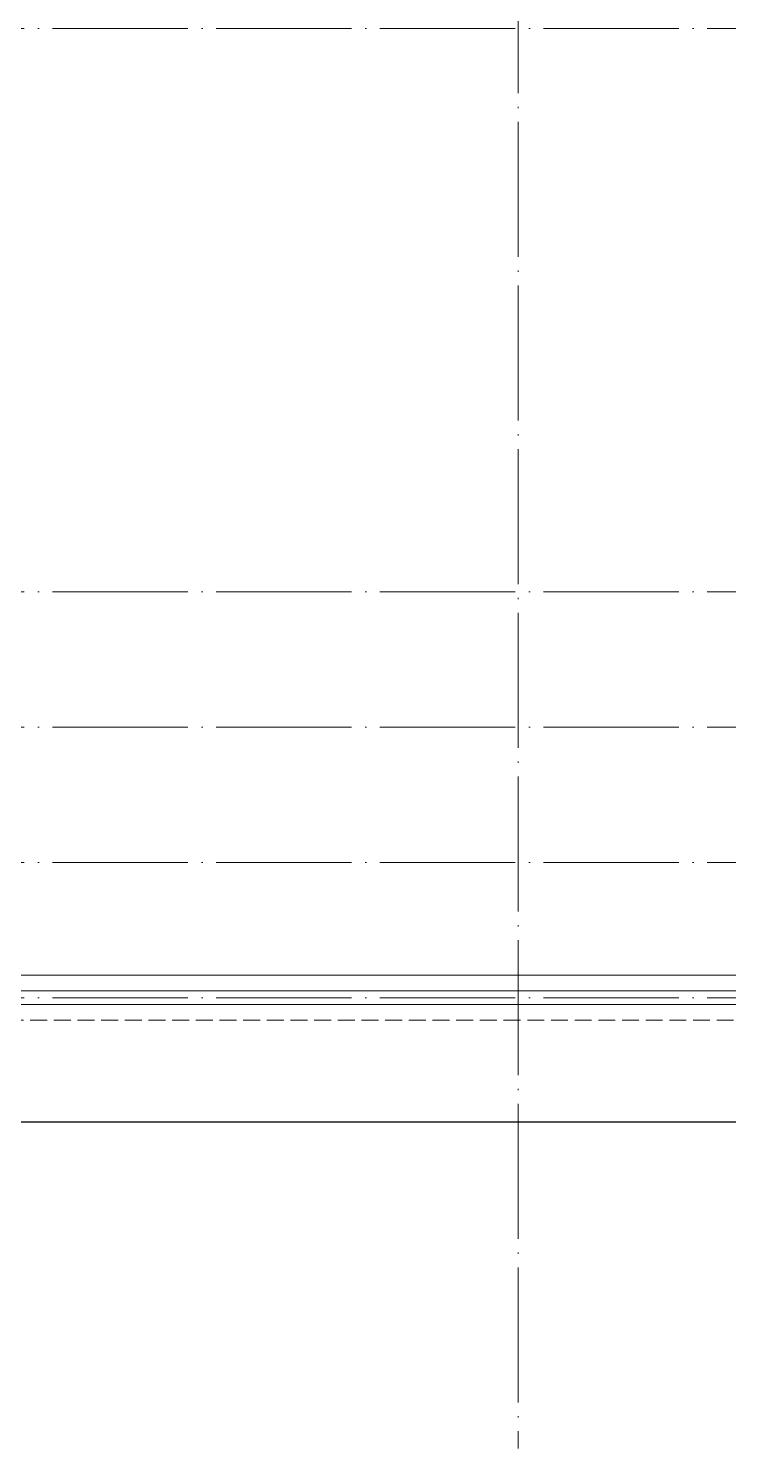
# Model space of a CAD drawing. Extents: x 27938 to 725830, y -209821 to 1628073.
# Drawn here: x 276543 to 279649, y 516740 to 523040 of the extents above; entities that cross this region are included whole.
import ezdxf

# ---------------------------------------------------------------- set-up
doc = ezdxf.new("R2010")
doc.units = 0
doc.header["$LTSCALE"] = 1000
doc.header["$MEASUREMENT"] = 0
doc.linetypes.add('DASH', pattern=[0.35, 0.25, -0.1])
doc.linetypes.add('DOTE', pattern=[2.42, 2, -0.2, 0.02, -0.2])
for name, color, linetype, lineweight in [('DOTE', 19, 'DOTE', 9), ('平面-栏杆', 135, 'Continuous', 15), ('平面-看线', 45, 'Continuous', 15)]:
    doc.layers.add(name, color=color, linetype=linetype, lineweight=lineweight)
doc.layers.add('看线', color=251, linetype='Continuous')

# ---------------------------------------------------------------- blocks, each defined once
blk = doc.blocks.new('FGDGDRGSDGDG')
at = {"layer": 'DOTE', "linetype": 'DOTE', "ltscale": 0.3}
for p, q in [((496782.5, 529998.5), (496782.5, 513948.5)), ((488182.5, 520248.5), (546982.5, 520248.5)), ((488182.5, 517748.5), (546982.5, 517748.5)), ((488182.5, 517148.5), (546982.5, 517148.5)), ((488182.5, 516548.5), (546982.5, 516548.5)), ((488182.5, 515948.5), (546982.5, 515948.5))]:
    blk.add_line(p, q, dxfattribs=at)

msp = doc.modelspace()

# ---------------------------------------------------------------- linework, layer by layer
at = {"layer": '平面-栏杆'}
for p, q in [((275816.6, 518770.4), (281716.6, 518770.4)), ((275816.6, 518710.4), (281716.6, 518710.4))]:
    msp.add_line(p, q, dxfattribs=at)
at = {"layer": '平面-看线'}
msp.add_line((275816.6, 518840.4), (281716.6, 518840.4), dxfattribs=at)
at = {"layer": '平面-看线', "linetype": 'DASH', "ltscale": 0.3}
msp.add_line((275816.6, 518640.4), (281716.6, 518640.4), dxfattribs=at)
at = {"layer": '看线', "color": 201}
msp.add_lwpolyline([(274516.6, 519690.4), (274516.6, 518190.4), (297116.6, 518190.4), (297116.6, 519690.4), (299516.6, 519690.4)], dxfattribs=at)

# ---------------------------------------------------------------- block references
msp.add_blockref('FGDGDRGSDGDG', (-218065.9, 2792))

doc.saveas('drawing.dxf')
